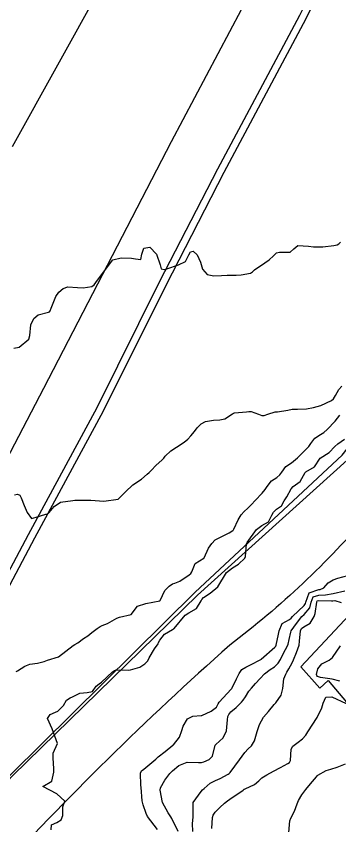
# Model space of a CAD drawing. Header units: metres. Extents: x 292545 to 299085, y 7450245 to 7463078.
# Drawn here: x 296563.4 to 296608.3, y 7459777.6 to 7459889.9 of the extents above; entities that cross this region are included whole.
import ezdxf

# ---------------------------------------------------------------- set-up
doc = ezdxf.new("R2010")
doc.units = ezdxf.units.M
for name, color, linetype in [('Area Verde e Lazer', 94, 'Continuous'), ('Curvas de Nivel 1m', 11, 'Continuous'), ('Curvas de Nivel 5m', 15, 'Continuous'), ('Edificações', 30, 'Continuous'), ('Vias Primárias', 230, 'Continuous')]:
    doc.layers.add(name, color=color, linetype=linetype)

msp = doc.modelspace()

# ---------------------------------------------------------------- linework, layer by layer
at = {"layer": 'Area Verde e Lazer'}
msp.add_lwpolyline([(296550.63, 7459772.2), (296562.64, 7459784.78), (296588.2, 7459810), (296608.61, 7459829.03), (296618.72, 7459841.83, 0.086848), (296641, 7459883.09, 0.079325), (296647.83, 7459924.45, 0.02166), (296648.24, 7459954.06), (296636.58, 7459938.78, 0.038509), (296631.42, 7459928.37, 0.053903), (296631.45, 7459918.75, -0.109616), (296630.3, 7459908.17, -0.222641), (296621.03, 7459898.5, -0.151286), (296608.55, 7459897.64, 0.438059), (296607.11, 7459896.67), (296603.59, 7459889.54), (296592.18, 7459868.24), (296584.12, 7459852.56), (296575.45, 7459835.13), (296565.9, 7459817.52), (296556.8, 7459800.37), (296549.5, 7459786.67), (296541.52, 7459771.29)], format="xyb", dxfattribs=at)
at = {"layer": 'Curvas de Nivel 1m', "flags": 128}
for points, elevation in [([(296563.02, 7459843.86), (296563.76, 7459843.98), (296565.09, 7459845.09), (296565.27, 7459845.6), (296565.38, 7459847.09), (296565.81, 7459847.98), (296566.39, 7459848.5), (296567.82, 7459848.86), (296567.96, 7459848.91), (296568.05, 7459849.06), (296568.19, 7459849.41), (296568.88, 7459851.04), (296569.27, 7459851.63), (296569.86, 7459852.16), (296570.53, 7459852.36), (296571.86, 7459852.26), (296572.64, 7459852.22), (296573.86, 7459852.43), (296574.2, 7459852.66), (296574.43, 7459852.98), (296575.89, 7459854.96), (296576.76, 7459856.1), (296577.91, 7459856.39), (296579.36, 7459856.37), (296579.91, 7459856.26), (296580.66, 7459856.15), (296580.79, 7459856.9), (296581.07, 7459857.75), (296581.93, 7459857.89), (296582.82, 7459856.88), (296583.35, 7459855.42), (296583.51, 7459854.87), (296583.89, 7459854.78), (296584.29, 7459854.86), (296585.9, 7459855.41), (296586.86, 7459855.88), (296587.31, 7459856.83), (296587.54, 7459857.21), (296587.92, 7459857.31), (296588.5, 7459856.81), (296588.93, 7459855.78), (296589.23, 7459854.81), (296589.88, 7459854.08), (296590.78, 7459853.89), (296591.88, 7459853.95), (296592.66, 7459853.98), (296593.88, 7459854), (296594.6, 7459854.02), (296595.89, 7459854.27), (296596.16, 7459854.46), (296596.46, 7459854.72), (296597.9, 7459855.7), (296598.48, 7459856.12), (296599.07, 7459856.69), (296599.51, 7459857.09), (296599.92, 7459857.2), (296601.4, 7459857.18), (296601.93, 7459857.65), (296602.47, 7459858.11), (296603.93, 7459858), (296604.63, 7459857.91), (296605.93, 7459857.94), (296607.46, 7459858.12), (296607.93, 7459858.19), (296608.17, 7459858.34), (296608.38, 7459858.58)], 659), ([(296563.34, 7459799), (296563.54, 7459799.11), (296564.57, 7459799.76), (296565.24, 7459800.04), (296566.33, 7459800.16), (296567.25, 7459800.4), (296567.72, 7459800.58), (296569.25, 7459801.04), (296571.27, 7459802.6), (296571.52, 7459802.76), (296571.91, 7459803), (296572.71, 7459803.57), (296573.29, 7459803.97), (296573.88, 7459804.4), (296574.61, 7459804.98), (296575.01, 7459805.27), (296575.31, 7459805.41), (296576.02, 7459805.67), (296577.32, 7459806.41), (296577.68, 7459806.57), (296579.32, 7459806.92), (296580.18, 7459808.06), (296581.34, 7459808.46), (296583.31, 7459808.83), (296583.34, 7459808.85), (296583.98, 7459810.24), (296584.6, 7459810.86), (296585.06, 7459811.16), (296585.38, 7459811.25), (296586.1, 7459811.56), (296587.39, 7459812.4), (296587.62, 7459812.59), (296587.74, 7459812.82), (296588.21, 7459814.01), (296589.41, 7459814.75), (296589.44, 7459814.77), (296589.46, 7459814.8), (296590.08, 7459816.14), (296590.52, 7459816.79), (296590.97, 7459817.26), (296591.45, 7459817.53), (296592.94, 7459818.24), (296593.46, 7459818.57), (296593.55, 7459818.66), (296593.6, 7459818.75), (296594.17, 7459820.05), (296594.61, 7459820.74), (296595, 7459821.23), (296595.5, 7459821.67), (296596.04, 7459822.19), (296596.56, 7459822.71), (296597.52, 7459823.77), (296597.94, 7459824.28), (296598.23, 7459824.69), (296598.79, 7459825.44), (296599.55, 7459825.94), (296599.96, 7459826.27), (296600.25, 7459826.67), (296600.8, 7459827.44), (296601.58, 7459827.98), (296602.43, 7459828.65), (296603.59, 7459829.83), (296603.99, 7459830.23), (296604.27, 7459830.62), (296604.83, 7459831.4), (296605.62, 7459831.88), (296606.07, 7459832.16), (296606.52, 7459832.6), (296607.64, 7459833.73), (296608.32, 7459834.57)], 661), ([(296568.19, 7459777.05), (296568.27, 7459777.75), (296568.98, 7459778.08), (296569.58, 7459778.44), (296569.83, 7459779.03), (296569.82, 7459780.22), (296570.1, 7459781.03), (296569.02, 7459782.04), (296567.04, 7459783.06), (296568.3, 7459783.79), (296568.56, 7459785.05), (296568.59, 7459785.52), (296568.51, 7459787.05), (296568.47, 7459787.67), (296569.11, 7459789.04), (296568.33, 7459791.05), (296567.72, 7459792.48), (296568.07, 7459793.05), (296568.82, 7459793.38), (296569.16, 7459793.52), (296569.93, 7459794.28), (296570.33, 7459795.03), (296570.87, 7459795.34), (296571.19, 7459795.49), (296572.18, 7459795.99), (296573.19, 7459796.12), (296573.94, 7459796.24), (296574.45, 7459796.98), (296574.88, 7459797.3), (296575.21, 7459797.54), (296576.72, 7459798.95), (296577, 7459799.17), (296577.23, 7459799.25), (296578.93, 7459799.22), (296579.23, 7459799.24), (296580.51, 7459799.63), (296581.24, 7459800.07), (296581.63, 7459800.51), (296581.82, 7459800.89), (296582.56, 7459802.17), (296583.05, 7459802.87), (296583.13, 7459803.02), (296583.28, 7459803.37), (296583.96, 7459804.2), (296585.08, 7459804.85), (296585.22, 7459804.93), (296585.3, 7459804.99), (296586.82, 7459806.83), (296587.33, 7459807.13), (296588.38, 7459807.77), (296589.03, 7459808.8), (296589.13, 7459809.01), (296589.35, 7459809.26), (296590.27, 7459809.88), (296591.37, 7459810.78), (296592.55, 7459812.76), (296593.4, 7459813.41), (296594.23, 7459813.91), (296595.12, 7459814.73), (296595.2, 7459814.95), (296595.35, 7459816.73), (296595.37, 7459816.8), (296595.44, 7459816.91), (296596.73, 7459818.71), (296597.47, 7459819.26), (296598.39, 7459819.77), (296598.85, 7459820.69), (296599.07, 7459821.1), (296599.5, 7459821.53), (296600.18, 7459821.99), (296600.59, 7459822.67), (296600.93, 7459823.25), (296601.53, 7459824.36), (296601.81, 7459824.66), (296602.8, 7459825.39), (296603.49, 7459826.63), (296603.56, 7459826.71), (296604.78, 7459827.41), (296605.57, 7459828.61), (296606.82, 7459829.37), (296607.6, 7459830.21), (296608.03, 7459830.58), (296608.93, 7459831.26)], 663), ([(296582.97, 7459777.08), (296581.61, 7459778.89), (296581.4, 7459779.3), (296581.01, 7459780.52), (296580.89, 7459780.9), (296580.87, 7459781.05), (296580.71, 7459782.9), (296580.68, 7459783.26), (296580.62, 7459784.9), (296580.74, 7459785.22), (296581.07, 7459785.48), (296582.75, 7459786.87), (296582.92, 7459787.04), (296583.09, 7459787.17), (296584.03, 7459787.93), (296585.11, 7459788.79), (296585.15, 7459788.81), (296585.2, 7459788.85), (296586.05, 7459789.91), (296586.36, 7459790.84), (296586.53, 7459791.45), (296587.15, 7459792.47), (296587.9, 7459792.82), (296589.05, 7459792.91), (296589.15, 7459792.93), (296590.45, 7459793.5), (296591.17, 7459794.07), (296591.41, 7459794.55), (296591.55, 7459794.77), (296593.2, 7459796.57), (296593.29, 7459796.66), (296593.34, 7459796.75), (296593.96, 7459798), (296594.32, 7459798.74), (296594.67, 7459799.29), (296595.24, 7459799.62), (296595.99, 7459799.97), (296597.25, 7459800.63), (296597.31, 7459800.66), (296597.38, 7459800.71), (296599.27, 7459802.37), (296599.4, 7459802.55), (296599.45, 7459802.68), (296599.78, 7459804.18), (296599.87, 7459804.67), (296600.29, 7459805.68), (296601.32, 7459806.24), (296601.55, 7459806.43), (296601.74, 7459806.65), (296603.34, 7459808.18), (296603.54, 7459808.43), (296603.59, 7459808.63), (296604.06, 7459809.93), (296605.37, 7459810.37), (296605.58, 7459810.39), (296606.1, 7459810.6), (296606.68, 7459811.3), (296607.38, 7459811.72), (296608.01, 7459811.95), (296609.39, 7459812.32)], 664), ([(296587.9, 7459776.82), (296587.85, 7459777.95), (296587.92, 7459778.82), (296587.92, 7459779.74), (296587.95, 7459780.82), (296589.03, 7459782.35), (296589.25, 7459782.58), (296589.44, 7459782.8), (296590.3, 7459783.54), (296591.05, 7459783.91), (296591.66, 7459784.16), (296592.78, 7459784.76), (296592.95, 7459784.87), (296593.07, 7459784.98), (296594.38, 7459786.74), (296595.09, 7459787.76), (296595.56, 7459788.27), (296596.04, 7459788.72), (296596.45, 7459789.38), (296596.84, 7459790.71), (296596.9, 7459790.95), (296597.14, 7459791.67), (296597.72, 7459792.7), (296598.39, 7459793.46), (296599.18, 7459794.42), (296599.3, 7459794.56), (296599.41, 7459794.68), (296600.14, 7459795.73), (296600.39, 7459796.67), (296600.53, 7459797.98), (296600.79, 7459798.66), (296600.95, 7459798.94), (296601.23, 7459799.4), (296601.69, 7459800.22), (296601.87, 7459800.65), (296602.28, 7459801.63), (296602.64, 7459802.65), (296602.72, 7459803.2), (296602.85, 7459804.64), (296602.98, 7459804.96), (296603.3, 7459805.23), (296604.2, 7459805.74), (296604.72, 7459806.62), (296604.86, 7459807.08), (296605.09, 7459808.61), (296605.16, 7459808.8), (296605.35, 7459808.86), (296607.14, 7459808.8), (296607.35, 7459808.82), (296607.6, 7459808.84), (296608.49, 7459808.57)], 666), ([(296608.31, 7459797.67), (296607.22, 7459797.96), (296605.62, 7459798.2), (296605.22, 7459798.3), (296605.09, 7459798.48), (296605.08, 7459798.61), (296605.23, 7459799.36), (296605.78, 7459800.07), (296606.81, 7459800.59), (296607.07, 7459800.77), (296607.26, 7459800.94), (296608.37, 7459802.57)], 667), ([(296590.53, 7459777.23), (296590.63, 7459778.78), (296590.71, 7459779.07), (296591, 7459779.48), (296591.63, 7459780.15), (296592.29, 7459780.77), (296592.69, 7459781.09), (296593.02, 7459781.32), (296594.87, 7459782.57), (296595.03, 7459782.68), (296595.07, 7459782.7), (296595.14, 7459782.73), (296596.44, 7459783.32), (296597.05, 7459783.85), (296597.49, 7459784.27), (296598.16, 7459784.69), (296599.07, 7459785.17), (296600.05, 7459785.69), (296601.08, 7459786.24), (296601.33, 7459786.41), (296601.43, 7459786.66), (296601.53, 7459788.22), (296601.76, 7459788.65), (296602.53, 7459789.22), (296603.12, 7459789.68), (296603.57, 7459790.19), (296603.86, 7459790.63), (296605.15, 7459792.61), (296605.79, 7459793.98), (296605.97, 7459794.6), (296606.35, 7459795.43), (296607.19, 7459795.48), (296609.17, 7459794.56)], 667), ([(296601.22, 7459776.66), (296601.36, 7459778.28), (296601.48, 7459778.66), (296602.01, 7459779.64), (296602.38, 7459780.65), (296602.56, 7459781.11), (296603.03, 7459781.92), (296603.56, 7459782.63), (296604.24, 7459783.43), (296605.06, 7459784.41), (296605.15, 7459784.52), (296605.25, 7459784.61), (296606.4, 7459785.27), (296607.07, 7459785.48), (296607.93, 7459785.72), (296609.08, 7459786.22)], 668)]:
    msp.add_lwpolyline(points, dxfattribs=dict(at, elevation=elevation))
at = {"layer": 'Curvas de Nivel 5m', "flags": 128}
for points, elevation in [([(296563.13, 7459823.5), (296563.52, 7459823.6), (296563.87, 7459823.46), (296564.05, 7459823.1), (296564.46, 7459822.06), (296564.89, 7459821.09), (296565.48, 7459820.22), (296566.12, 7459820.44), (296567.49, 7459820.82), (296567.68, 7459820.86), (296567.94, 7459821.06), (296568.64, 7459821.91), (296569.51, 7459822.49), (296571.22, 7459822.73), (296571.51, 7459822.76), (296571.74, 7459822.78), (296573.51, 7459822.79), (296573.73, 7459822.77), (296575.51, 7459822.64), (296577.51, 7459822.94), (296578.52, 7459823.93), (296579.53, 7459824.92), (296580.74, 7459825.71), (296581.56, 7459826.39), (296581.82, 7459826.63), (296582.08, 7459826.88), (296582.8, 7459827.65), (296583.58, 7459828.35), (296583.84, 7459828.61), (296584.06, 7459828.87), (296584.83, 7459829.62), (296585.6, 7459830.14), (296586.66, 7459830.83), (296587.18, 7459831.26), (296587.62, 7459831.71), (296588.12, 7459832.32), (296588.48, 7459832.81), (296589.06, 7459833.39), (296589.64, 7459833.69), (296590.74, 7459833.88), (296591.64, 7459833.93), (296592.35, 7459834.06), (296593.4, 7459834.75), (296593.55, 7459834.85), (296593.65, 7459834.88), (296595.36, 7459835.03), (296595.66, 7459835.07), (296596, 7459835.07), (296597.01, 7459834.71), (296597.48, 7459834.53), (296597.65, 7459834.51), (296597.81, 7459834.54), (296598.28, 7459834.69), (296599.33, 7459835.01), (296599.66, 7459835.05), (296601.07, 7459835.25), (296601.66, 7459835.38), (296602.44, 7459835.42), (296603.66, 7459835.46), (296604.65, 7459835.64), (296605.67, 7459835.89), (296607.13, 7459836.59), (296607.44, 7459836.82), (296607.68, 7459837.29), (296608.14, 7459838.13), (296608.56, 7459838.57)], 660), ([(296585.83, 7459776.84), (296584.99, 7459778.61), (296584.84, 7459778.85), (296584.46, 7459779.4), (296583.68, 7459780.86), (296583.34, 7459782.56), (296583.39, 7459782.87), (296583.98, 7459783.93), (296584.71, 7459784.85), (296584.88, 7459785.03), (296585.07, 7459785.22), (296585.96, 7459785.96), (296587.08, 7459786.43), (296588.65, 7459786.38), (296589.08, 7459786.39), (296589.4, 7459786.48), (296590.15, 7459786.79), (296590.61, 7459787.27), (296591, 7459788.78), (296591.04, 7459788.84), (296591.1, 7459788.89), (296592.09, 7459789.8), (296592.55, 7459790.76), (296592.69, 7459792.3), (296592.76, 7459792.76), (296592.87, 7459793.04), (296593.16, 7459793.42), (296593.92, 7459794), (296594.66, 7459794.74), (296594.89, 7459795.03), (296595.19, 7459795.52), (296595.65, 7459796.27), (296596.02, 7459796.72), (296596.6, 7459797.33), (296597.22, 7459798.06), (296597.83, 7459798.7), (296598.63, 7459799.29), (296599.24, 7459799.68), (296599.75, 7459800.17), (296600.05, 7459800.67), (296600.45, 7459801.47), (296601.09, 7459802.66), (296601.14, 7459802.8), (296601.28, 7459803.45), (296601.48, 7459804.47), (296601.56, 7459804.66), (296602.27, 7459805.69), (296603, 7459806.63), (296603.33, 7459806.94), (296604.13, 7459807.83), (296604.34, 7459808.62), (296604.61, 7459809.36), (296605.36, 7459809.61), (296606.32, 7459809.64), (296607.36, 7459809.83), (296609.01, 7459810.21)], 665)]:
    msp.add_lwpolyline(points, dxfattribs=dict(at, elevation=elevation))
at = {"layer": 'Edificações'}
msp.add_lwpolyline([(296562.85, 7459871.82), (296575.19, 7459894.13), (296578.93, 7459892.06), (296588.56, 7459908.81), (296582.22, 7459910.43), (296587.24, 7459935.49), (296596.66, 7459933.72), (296597.51, 7459939.1), (296589.86, 7459940.84), (296590.34, 7459943.44), (296584.82, 7459944.38), (296585.42, 7459947.91), (296580.94, 7459948.68), (296581.82, 7459952.94), (296569.36, 7459955.73), (296568.53, 7459952.12), (296566.74, 7459952.53), (296564.15, 7459940.16), (296574.47, 7459938.07), (296569.34, 7459914.33), (296556.96, 7459917.65)], dxfattribs=at)
msp.add_lwpolyline([(296621.48, 7459780.3), (296628.72, 7459788.97), (296616.1, 7459802.81), (296617.59, 7459804.45), (296613.37, 7459809), (296611.85, 7459807.52), (296611, 7459808.3), (296602.88, 7459799.68), (296605.52, 7459796.72), (296606.67, 7459797.78)], close=True, dxfattribs=at)
at = {"layer": 'Vias Primárias'}
msp.add_lwpolyline([(296435.39, 7459525.28), (296442.41, 7459557.49), (296447.19, 7459580.85), (296450.72, 7459598.47), (296457.54, 7459621.03), (296466.28, 7459646.54), (296475.02, 7459663.57), (296483.42, 7459679.64), (296490.63, 7459693.39), (296501.83, 7459714.41), (296507.96, 7459726.53), (296523.75, 7459755.85), (296542.42, 7459791.22), (296555.04, 7459815.04), (296567.21, 7459838.3), (296584.91, 7459872.52), (296597.89, 7459897), (296606.07, 7459912.15), (296613.46, 7459926.48), (296621.91, 7459943.64), (296629.77, 7459959.91), (296643.25, 7459988.54)], dxfattribs=at)
msp.add_lwpolyline([(296551, 7459771.95), (296562.88, 7459784.6), (296588.55, 7459809.59), (296609.34, 7459828.35), (296619.51, 7459841.21, 0.086848), (296641.95, 7459882.78, 0.079269), (296648.83, 7459924.42, 0.033303), (296648.77, 7459958.55), (296635.15, 7459940.48, 0.136104), (296630.42, 7459928.48, 0.053903), (296630.45, 7459918.64, -0.109616), (296629.35, 7459908.49, -0.222641), (296620.67, 7459899.43, -0.151286), (296608.78, 7459898.62, 0.414), (296606.15, 7459897), (296602.7, 7459890), (296591.29, 7459868.7), (296583.23, 7459853.01), (296574.57, 7459835.59), (296565.02, 7459817.99), (296555.92, 7459800.84), (296548.62, 7459787.14), (296540.64, 7459771.76)], format="xyb", dxfattribs=at)
at = {"layer": 'Vias Primárias', "elevation": 674.98}
msp.add_lwpolyline([(296663.17, 7459773.47), (296620.06, 7459820.98, 0.451706), (296612.34, 7459820.86, -0.054175), (296593.01, 7459802.67, 0.025389), (296559.85, 7459770.11, 0.000469), (296536.56, 7459740.35, 0.005062), (296511.14, 7459699.1, 0.008627), (296502.13, 7459679.07), (296491.4, 7459650.68), (296482.35, 7459619.27, 0.020956), (296477.94, 7459584.82, 0.051595), (296474.65, 7459537.24, 0.340599), (296486.24, 7459528.92), (296580.34, 7459520.42)], format="xyb", dxfattribs=at)

doc.saveas('drawing.dxf')
